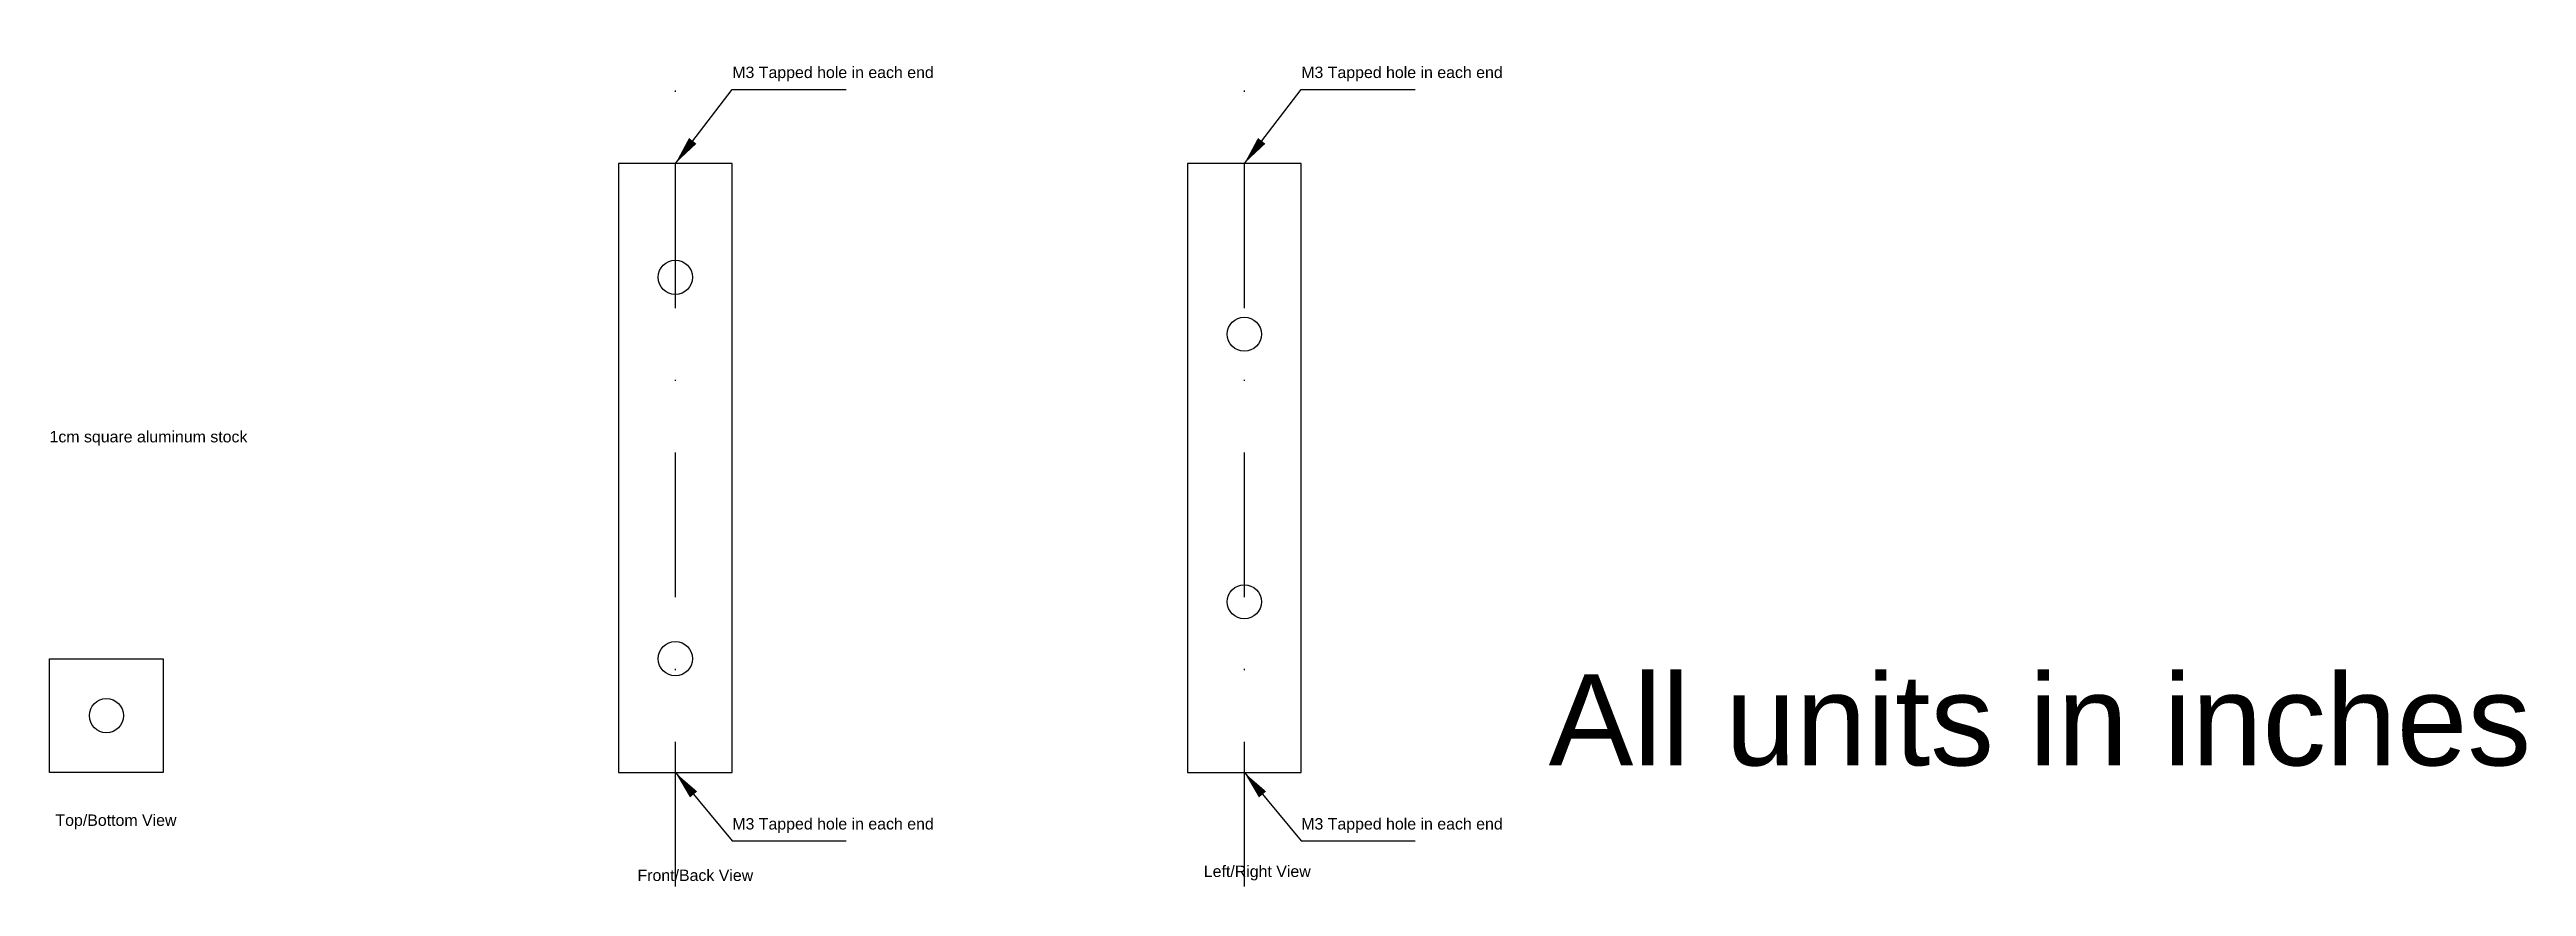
# Model space of a CAD drawing. Header units: millimetres. Extents: x 0 to 218, y -10 to 64.
import ezdxf

# ---------------------------------------------------------------- set-up
doc = ezdxf.new("R2010")
doc.units = ezdxf.units.MM
doc.linetypes.add('DASHDOT', pattern=[25.4, 12.7, -6.3, 0.1, -6.3])
doc.layers.get('0').update_dxf_attribs({"lineweight": 25, "true_color": 0x000000})
doc.styles.get("Standard").update_dxf_attribs({"font": ''})
doc.styles.add('textstyle0', font='')
doc.styles.add('textstyle1', font='')
doc.styles.add('textstyle2', font='')
doc.styles.add('textstyle3', font='')
doc.styles.add('textstyle4', font='')
doc.styles.add('textstyle5', font='')
doc.styles.add('textstyle6', font='')
doc.styles.add('textstyle7', font='')
doc.styles.add('textstyle8', font='')
doc.styles.get('Standard').set_extended_font_data('txt')
doc.styles.get('textstyle0').set_extended_font_data('Liberation Sans')
doc.styles.get('textstyle1').set_extended_font_data('Liberation Sans')
doc.styles.get('textstyle2').set_extended_font_data('Liberation Sans')
doc.styles.get('textstyle3').set_extended_font_data('Liberation Sans')
doc.styles.get('textstyle4').set_extended_font_data('Liberation Sans')
doc.styles.get('textstyle5').set_extended_font_data('Liberation Sans')
doc.styles.get('textstyle6').set_extended_font_data('Liberation Sans')
doc.styles.get('textstyle7').set_extended_font_data('Liberation Sans')
doc.styles.get('textstyle8').set_extended_font_data('Liberation Sans')
doc.dimstyles.get("Standard").update_dxf_attribs({"dimtxt": 2.5, "dimasz": 2.5, "dimexe": 1.25, "dimexo": 0.625, "dimtad": 1, "dimtxsty": 'Standard', "dimcen": 2.5, "dimadec": 0, "dimazin": 0, "dimtfac": 1, "dimtmove": 0, "dimatfit": 3, "dimfxl": 1, "dimarcsym": 0})

msp = doc.modelspace()

# ---------------------------------------------------------------- linework, layer by layer
at = {"linetype": 'DASHDOT'}
for p, q in [((55, -10), (55, 63.5)), ((105, -10), (105, 63.5))]:
    msp.add_line(p, q, dxfattribs=at)
for p, q in [((60, 53.5), (50, 53.5)), ((50, 53.5), (50, 0)), ((60, 0), (60, 53.5)), ((110, 53.5), (100, 53.5)), ((100, 53.5), (100, 0)), ((110, 0), (110, 53.5)), ((0, 10), (10, 10)), ((0, 0), (0, 10)), ((10, 10), (10, 0)), ((10, 0), (0, 0)), ((50, 0), (60, 0)), ((100, 0), (110, 0))]:
    msp.add_line(p, q)
for centre in [(55, 43.5), (105, 38.5), (105, 15), (55, 10), (5, 5)]:
    msp.add_circle(centre, 1.5)

# ---------------------------------------------------------------- texts
at = {"char_height": 1, "attachment_point": 1}
for s, insert, style in [('M3 Tapped hole in each end', (60, 62), 'textstyle2'), ('M3 Tapped hole in each end', (110, 62), 'textstyle5'), ('1cm square aluminum stock', (0, 30), 'textstyle0'), ('\\H8;All units in inches\\P', (131.74, 8.63), 'textstyle1'), ('Top/Bottom View', (0.52, -3.68), 'textstyle8'), ('M3 Tapped hole in each end', (60, -4), 'textstyle4'), ('M3 Tapped hole in each end', (110, -4), 'textstyle3'), ('Front/Back View', (51.67, -8.52), 'textstyle6'), ('Left/Right View', (101.44, -8.17), 'textstyle7')]:
    msp.add_mtext(s, dxfattribs=dict(at, insert=insert, style=style))

# ---------------------------------------------------------------- leaders
for points in [[(55, 53.5), (60, 60), (70, 60)], [(105, 53.5), (110, 60), (120, 60)], [(55, 0), (60, -6), (70, -6)], [(105, 0), (110, -6), (120, -6)]]:
    msp.add_leader(points, dimstyle='Standard')

doc.saveas('drawing.dxf')
